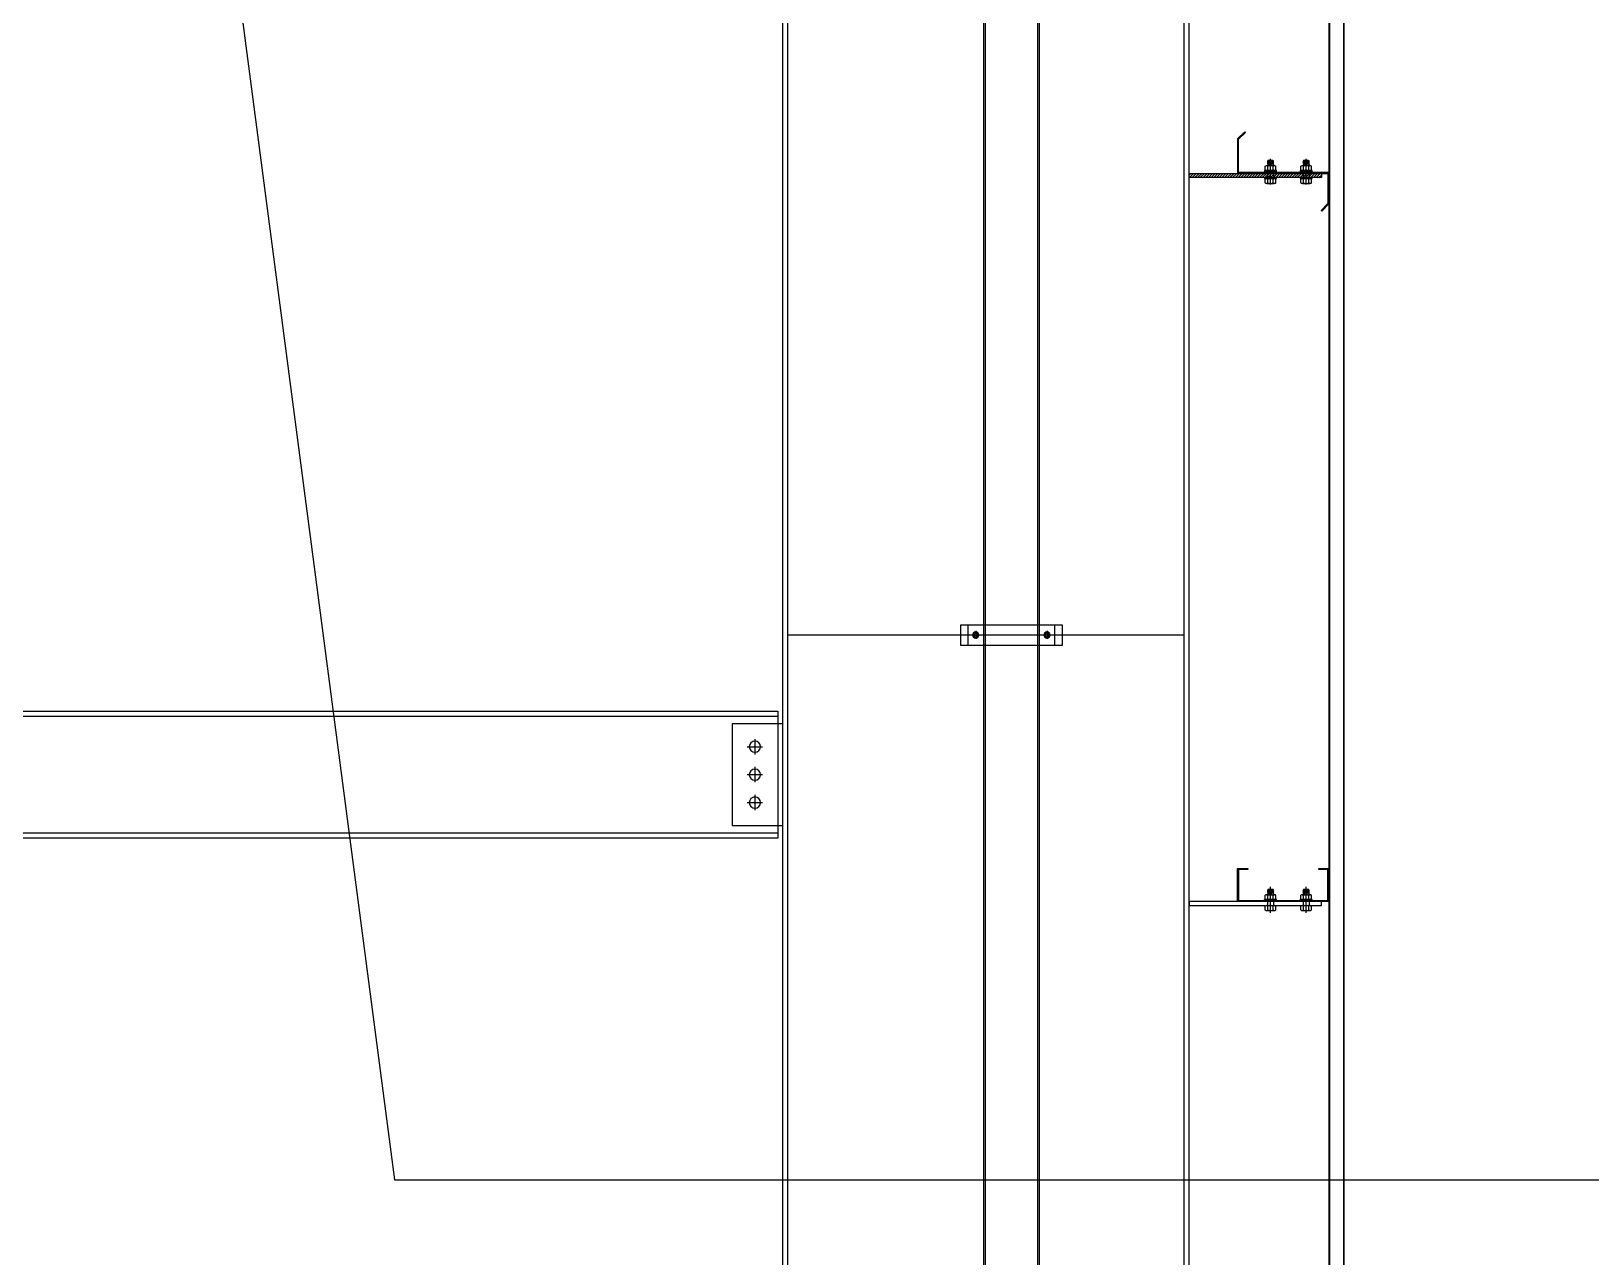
# Model space of a CAD drawing. Header units: inches. Extents: x 340055 to 349452, y -34649 to -30845.
# Drawn here: x 348674.19 to 348704.89, y -31915.98 to -31891.85 of the extents above; entities that cross this region are included whole.
import ezdxf

# ---------------------------------------------------------------- set-up
doc = ezdxf.new("R2010")
doc.units = ezdxf.units.IN
doc.header["$MEASUREMENT"] = 0
doc.linetypes.add('CENTER2', pattern=[28.575, 19.05, -3.175, 3.175, -3.175])
for name, color, linetype in [('2', 2, 'Continuous'), ('251', 251, 'Continuous'), ('3', 3, 'Continuous'), ('5', 5, 'Continuous'), ('6', 6, 'Continuous'), ('7', 7, 'Continuous'), ('8', 8, 'Continuous'), ('9', 9, 'Continuous'), ('DOWNPOUT', 52, 'Continuous')]:
    doc.layers.add(name, color=color, linetype=linetype)
doc.styles.add('ST1H', font='vnshxh.shx', dxfattribs={"width": 0.7})
doc.dimstyles.new('3', dxfattribs={"dimtxt": 3.5, "dimasz": 1.8, "dimexe": 1, "dimexo": 0, "dimgap": 1, "dimtad": 1, "dimdec": 0, "dimlfac": 3, "dimzin": 0, "dimdsep": 46, "dimtxsty": 'ST1H', "dimblk": 'OBLIQUE', "dimcen": 1, "dimdle": 1, "dimclrd": 8, "dimclre": 8, "dimclrt": 3, "dimadec": 0, "dimazin": 0, "dimtfac": 1, "dimtdec": 0, "dimtix": 1, "dimtofl": 0, "dimtmove": 1, "dimatfit": 3, "dimfxl": 0, "dimtolj": 1, "dimtzin": 0, "dimlwd": -1, "dimlwe": -1, "dimarcsym": 0})

# ---------------------------------------------------------------- blocks, each defined once
blk = doc.blocks.new('A$C2C995D6F')
at = {"layer": '7'}
for p, q in [((0.252, 0.126), (0, 0.126)), ((0.126, 0.252), (0.126, 0))]:
    blk.add_line(p, q, dxfattribs=at)
blk.add_circle((0.126, 0.126), 0.0917, dxfattribs=at)
blk = doc.blocks.new('A$C6A7930B6')
at = {"layer": '2'}
h = blk.add_hatch(dxfattribs=at)
h.set_pattern_fill('ANSI31', color=256, scale=0.125, angle=-90, style=0)
h.set_pattern_definition([(315, (3303.04439, 11524.56439), (0.011048543456, 0.011048543456), [])])
h.paths.add_polyline_path([(1.5, 1.185), (1.5, 0.619), (0.016, 0.619), (0.016, 0.124), (0.129, 0.011), (0.118, 0), (0, 0.118), (0, 0.635), (1.484, 0.635), (1.484, 1.179), (1.371, 1.292), (1.382, 1.303)])
at = {"layer": '251'}
h = blk.add_hatch(color=256, dxfattribs=at)
h.paths.add_polyline_path([(0.314, 0.668), (0.31, 0.668, 0.192582), (0.332, 0.676, 0.192582), (0.353, 0.668)])
h.paths.add_polyline_path([(0.397, 0.668, 0.192582), (0.418, 0.676, 0.192582), (0.44, 0.668)])
h = blk.add_hatch(color=256, dxfattribs=at)
h.paths.add_polyline_path([(0.898, 0.668), (0.893, 0.668, 0.192582), (0.915, 0.676, 0.192582), (0.937, 0.668)])
h.paths.add_polyline_path([(0.98, 0.668, 0.192582), (1.002, 0.676, 0.192582), (1.023, 0.668)])
h = blk.add_hatch(color=256, dxfattribs=at)
h.paths.add_polyline_path([(0.314, 0.455), (0.31, 0.455, 0.192582), (0.332, 0.464, 0.192582), (0.353, 0.455)])
h.paths.add_polyline_path([(0.397, 0.455, 0.192582), (0.418, 0.464, 0.192582), (0.44, 0.455)])
h = blk.add_hatch(color=256, dxfattribs=at)
h.paths.add_polyline_path([(0.898, 0.455), (0.893, 0.455, 0.192582), (0.915, 0.464, 0.192582), (0.937, 0.455)])
h.paths.add_polyline_path([(0.98, 0.455, 0.192582), (1.002, 0.464, 0.192582), (1.023, 0.455)])
at = {"layer": '9', "linetype": 'Continuous'}
h = blk.add_hatch(dxfattribs=at)
h.set_pattern_fill('ANSI31', color=250, scale=0.25, angle=-90, style=0)
h.set_pattern_definition([(315, (3302.900187, 11527.014995), (0.02209708691, 0.02209708691), [])])
h.paths.add_polyline_path([(2.292, 0.552), (2.292, 0.619), (0.125, 0.619), (0.125, 0.552)])
at = {"layer": '2'}
blk.add_lwpolyline([(1.5, 1.185), (1.5, 0.619), (0.016, 0.619), (0.016, 0.124), (0.129, 0.011), (0.118, 0), (0, 0.118), (0, 0.635), (1.484, 0.635), (1.484, 1.179), (1.371, 1.292), (1.382, 1.303)], close=True, dxfattribs=at)
at = {"layer": '5', "linetype": 'CENTER2', "ltscale": 0.2}
for p, q in [((0.375, 0.436), (0.375, 0.859)), ((0.958, 0.436), (0.958, 0.859))]:
    blk.add_line(p, q, dxfattribs=at)
at = {"layer": '6'}
blk.add_lwpolyline([(2.292, 0.552), (2.292, 0.619), (0.125, 0.619), (0.125, 0.552), (2.292, 0.552)], dxfattribs=at)
at = {"layer": '8'}
for p, q in [((0.335, 0.832), (0.325, 0.824)), ((0.325, 0.824), (0.335, 0.817)), ((0.335, 0.772), (0.325, 0.764)), ((0.415, 0.837), (0.335, 0.837)), ((0.335, 0.832), (0.335, 0.837)), ((0.335, 0.832), (0.375, 0.835)), ((0.375, 0.837), (0.375, 0.835)), ((0.375, 0.835), (0.375, 0.837)), ((0.415, 0.837), (0.42, 0.83)), ((0.42, 0.83), (0.415, 0.825)), ((0.415, 0.78), (0.425, 0.774)), ((0.425, 0.774), (0.415, 0.765)), ((0.918, 0.832), (0.908, 0.824)), ((0.908, 0.824), (0.918, 0.817)), ((0.918, 0.772), (0.908, 0.764)), ((0.998, 0.837), (0.918, 0.837)), ((0.918, 0.832), (0.918, 0.837)), ((0.918, 0.832), (0.958, 0.835)), ((0.958, 0.837), (0.958, 0.835)), ((0.958, 0.835), (0.958, 0.837)), ((0.998, 0.837), (1.003, 0.83)), ((1.003, 0.83), (0.998, 0.825)), ((0.998, 0.78), (1.008, 0.774)), ((1.008, 0.774), (0.998, 0.765)), ((0.288, 0.676), (0.288, 0.739)), ((0.288, 0.464), (0.288, 0.526)), ((0.44, 0.748), (0.31, 0.748)), ((0.44, 0.535), (0.31, 0.535)), ((0.436, 0.668), (0.314, 0.668)), ((0.436, 0.552), (0.314, 0.552)), ((0.325, 0.764), (0.325, 0.748)), ((0.325, 0.635), (0.325, 0.552)), ((0.332, 0.676), (0.332, 0.739)), ((0.332, 0.676), (0.332, 0.739)), ((0.332, 0.464), (0.332, 0.526)), ((0.332, 0.464), (0.332, 0.526)), ((0.35, 0.759), (0.415, 0.765)), ((0.425, 0.759), (0.35, 0.759)), ((0.415, 0.765), (0.425, 0.759)), ((0.418, 0.676), (0.418, 0.739)), ((0.418, 0.464), (0.418, 0.526)), ((0.425, 0.759), (0.425, 0.748)), ((0.425, 0.635), (0.425, 0.552)), ((0.462, 0.676), (0.462, 0.739)), ((0.462, 0.464), (0.462, 0.526)), ((0.872, 0.676), (0.872, 0.739)), ((0.872, 0.464), (0.872, 0.526)), ((1.023, 0.748), (0.893, 0.748)), ((1.023, 0.535), (0.893, 0.535)), ((1.019, 0.668), (0.898, 0.668)), ((1.019, 0.552), (0.898, 0.552)), ((0.908, 0.764), (0.908, 0.748)), ((0.908, 0.635), (0.908, 0.552)), ((0.915, 0.676), (0.915, 0.739)), ((0.915, 0.676), (0.915, 0.739)), ((0.915, 0.464), (0.915, 0.526)), ((0.915, 0.464), (0.915, 0.526)), ((0.933, 0.759), (0.998, 0.765)), ((1.008, 0.759), (0.933, 0.759)), ((0.998, 0.765), (1.008, 0.759)), ((1.002, 0.676), (1.002, 0.739)), ((1.002, 0.464), (1.002, 0.526)), ((1.008, 0.759), (1.008, 0.748)), ((1.008, 0.635), (1.008, 0.552)), ((1.045, 0.676), (1.045, 0.739)), ((1.045, 0.464), (1.045, 0.526)), ((0.436, 0.455), (0.314, 0.455)), ((1.019, 0.455), (0.898, 0.455))]:
    blk.add_line(p, q, dxfattribs=at)
for points in [[(0.335, 0.817), (0.325, 0.809), (0.335, 0.802), (0.415, 0.81), (0.425, 0.819), (0.415, 0.825)], [(0.335, 0.802), (0.325, 0.794), (0.335, 0.787), (0.415, 0.795), (0.425, 0.804), (0.415, 0.81)], [(0.335, 0.787), (0.325, 0.779), (0.335, 0.772), (0.415, 0.78), (0.425, 0.789), (0.415, 0.795)], [(0.918, 0.817), (0.908, 0.809), (0.918, 0.802), (0.998, 0.81), (1.008, 0.819), (0.998, 0.825)], [(0.918, 0.802), (0.908, 0.794), (0.918, 0.787), (0.998, 0.795), (1.008, 0.804), (0.998, 0.81)], [(0.918, 0.787), (0.908, 0.779), (0.918, 0.772), (0.998, 0.78), (1.008, 0.789), (0.998, 0.795)], [(0.275, 0.65), (0.275, 0.668), (0.475, 0.668), (0.475, 0.65)], [(0.275, 0.535), (0.275, 0.552), (0.475, 0.552), (0.475, 0.535)], [(0.859, 0.65), (0.859, 0.668), (1.058, 0.668), (1.058, 0.65)], [(0.859, 0.535), (0.859, 0.552), (1.058, 0.552), (1.058, 0.535)]]:
    blk.add_lwpolyline(points, close=True, dxfattribs=at)
for centre, start, end in [((0.31, 0.716), 46.3972, 133.6028), ((0.31, 0.699), 226.3972, 313.6028), ((0.31, 0.503), 46.3972, 133.6028), ((0.353, 0.716), 90, 133.6028), ((0.353, 0.699), 226.3972, 270), ((0.353, 0.503), 90, 133.6028), ((0.397, 0.716), 46.3972, 90), ((0.397, 0.699), 270, 313.6028), ((0.397, 0.503), 46.3972, 90), ((0.44, 0.716), 46.3972, 133.6028), ((0.44, 0.699), 226.3972, 313.6028), ((0.44, 0.503), 46.3972, 133.6028), ((0.893, 0.716), 46.3972, 133.6028), ((0.893, 0.699), 226.3972, 313.6028), ((0.893, 0.503), 46.3972, 133.6028), ((0.937, 0.716), 90, 133.6028), ((0.937, 0.699), 226.3972, 270), ((0.937, 0.503), 90, 133.6028), ((0.98, 0.716), 46.3972, 90), ((0.98, 0.699), 270, 313.6028), ((0.98, 0.503), 46.3972, 90), ((1.023, 0.716), 46.3972, 133.6028), ((1.023, 0.699), 226.3972, 313.6028), ((1.023, 0.503), 46.3972, 133.6028), ((0.31, 0.486), 226.3972, 313.6028), ((0.353, 0.486), 226.3972, 270), ((0.397, 0.486), 270, 313.6028), ((0.44, 0.486), 226.3972, 313.6028), ((0.893, 0.486), 226.3972, 313.6028), ((0.937, 0.486), 226.3972, 270), ((0.98, 0.486), 270, 313.6028), ((1.023, 0.486), 226.3972, 313.6028)]:
    blk.add_arc(centre, 0.0314, start, end, dxfattribs=at)
blk = doc.blocks.new('*U65')
at = {"layer": '251'}
h = blk.add_hatch(color=256, dxfattribs=at)
h.paths.add_polyline_path([(-0.053, -0.04), (-0.053, -0.043, -0.192582), (-0.048, -0.029, -0.192582), (-0.053, -0.014)])
h.paths.add_polyline_path([(-0.053, 0.014, -0.192582), (-0.048, 0.029, -0.192582), (-0.053, 0.043)])
h = blk.add_hatch(color=256, dxfattribs=at)
h.paths.add_polyline_path([(0.067, -0.04), (0.067, -0.043, -0.192582), (0.073, -0.029, -0.192582), (0.067, -0.014)])
h.paths.add_polyline_path([(0.067, 0.014, -0.192582), (0.073, 0.029, -0.192582), (0.067, 0.043)])
at = {"layer": '5', "linetype": 'CENTER2', "ltscale": 0.2}
blk.add_line((-0.077, 0), (0.206, 0), dxfattribs=at)
at = {"layer": '8'}
for p, q in [((-0.053, 0.04), (-0.053, -0.04)), ((-0.048, 0.058), (-0.006, 0.058)), ((-0.048, 0.029), (-0.006, 0.029)), ((0, 0.043), (0, -0.043)), ((0.056, 0.033), (0, 0.033)), ((0.056, -0.066), (0.056, 0.066)), ((0.056, 0.066), (0.067, 0.066)), ((0.067, -0.066), (0.067, 0.066)), ((0.067, 0.04), (0.067, -0.04)), ((0.073, 0.058), (0.115, 0.058)), ((0.073, 0.029), (0.115, 0.029)), ((0.12, 0.043), (0.12, -0.043)), ((0.128, 0.033), (0.12, 0.033)), ((0.132, 0.027), (0.128, 0.033)), ((0.128, 0.033), (0.128, -0.017)), ((0.128, -0.017), (0.132, 0.027)), ((0.138, 0.033), (0.132, 0.027)), ((0.142, 0.027), (0.138, 0.033)), ((0.175, 0.03), (0.172, 0.027)), ((0.18, 0.027), (0.175, 0.03)), ((0.177, -0.027), (0.178, 0)), ((0.18, 0), (0.178, 0)), ((0.178, 0), (0.18, 0)), ((0.18, 0.027), (0.18, -0.027)), ((-0.048, -0.029), (-0.006, -0.029)), ((-0.048, -0.029), (-0.006, -0.029)), ((-0.048, -0.058), (-0.006, -0.058)), ((0.056, -0.033), (0, -0.033)), ((0.056, -0.066), (0.067, -0.066)), ((0.073, -0.029), (0.115, -0.029)), ((0.073, -0.029), (0.115, -0.029)), ((0.073, -0.058), (0.115, -0.058)), ((0.131, -0.033), (0.12, -0.033)), ((0.137, -0.027), (0.131, -0.033)), ((0.171, -0.033), (0.167, -0.027)), ((0.177, -0.027), (0.171, -0.033)), ((0.177, -0.027), (0.18, -0.027))]:
    blk.add_line(p, q, dxfattribs=at)
for points in [[(0.147, -0.027), (0.141, -0.033), (0.137, -0.027), (0.142, 0.027), (0.148, 0.033), (0.152, 0.027)], [(0.157, -0.027), (0.151, -0.033), (0.147, -0.027), (0.152, 0.027), (0.158, 0.033), (0.162, 0.027)], [(0.167, -0.027), (0.161, -0.033), (0.157, -0.027), (0.162, 0.027), (0.168, 0.033), (0.172, 0.027)]]:
    blk.add_lwpolyline(points, close=True, dxfattribs=at)
for centre, start, end in [((-0.032, 0.043), 136.3972, 223.6028), ((-0.032, 0.014), 136.3972, 180), ((-0.021, 0.043), 316.3972, 43.6028), ((-0.021, 0.014), 0, 43.6028), ((0.088, 0.043), 136.3972, 223.6028), ((0.088, 0.014), 136.3972, 180), ((0.099, 0.043), 316.3972, 43.6028), ((0.099, 0.014), 0, 43.6028), ((-0.032, -0.014), 180, 223.6028), ((-0.032, -0.043), 136.3972, 223.6028), ((-0.021, -0.014), 316.3972, 0), ((-0.021, -0.043), 316.3972, 43.6028), ((0.088, -0.014), 180, 223.6028), ((0.088, -0.043), 136.3972, 223.6028), ((0.099, -0.014), 316.3972, 0), ((0.099, -0.043), 316.3972, 43.6028)]:
    blk.add_arc(centre, 0.0209, start, end, dxfattribs=at)
blk = doc.blocks.new('*U66')
at = {"layer": '251'}
h = blk.add_hatch(color=256, dxfattribs=at)
h.paths.add_polyline_path([(-0.053, -0.04), (-0.053, -0.043, -0.192582), (-0.048, -0.029, -0.192582), (-0.053, -0.014)])
h.paths.add_polyline_path([(-0.053, 0.014, -0.192582), (-0.048, 0.029, -0.192582), (-0.053, 0.043)])
h = blk.add_hatch(color=256, dxfattribs=at)
h.paths.add_polyline_path([(0.067, -0.04), (0.067, -0.043, -0.192582), (0.073, -0.029, -0.192582), (0.067, -0.014)])
h.paths.add_polyline_path([(0.067, 0.014, -0.192582), (0.073, 0.029, -0.192582), (0.067, 0.043)])
at = {"layer": '5', "linetype": 'CENTER2', "ltscale": 0.2}
blk.add_line((-0.077, 0), (0.206, 0), dxfattribs=at)
at = {"layer": '8'}
for p, q in [((-0.053, 0.04), (-0.053, -0.04)), ((-0.048, 0.058), (-0.006, 0.058)), ((-0.048, 0.029), (-0.006, 0.029)), ((0, 0.043), (0, -0.043)), ((0.056, 0.033), (0, 0.033)), ((0.056, -0.066), (0.056, 0.066)), ((0.056, 0.066), (0.067, 0.066)), ((0.067, -0.066), (0.067, 0.066)), ((0.067, 0.04), (0.067, -0.04)), ((0.073, 0.058), (0.115, 0.058)), ((0.073, 0.029), (0.115, 0.029)), ((0.12, 0.043), (0.12, -0.043)), ((0.128, 0.033), (0.12, 0.033)), ((0.132, 0.027), (0.128, 0.033)), ((0.128, 0.033), (0.128, -0.017)), ((0.128, -0.017), (0.132, 0.027)), ((0.138, 0.033), (0.132, 0.027)), ((0.142, 0.027), (0.138, 0.033)), ((0.175, 0.03), (0.172, 0.027)), ((0.18, 0.027), (0.175, 0.03)), ((0.177, -0.027), (0.178, 0)), ((0.18, 0), (0.178, 0)), ((0.178, 0), (0.18, 0)), ((0.18, 0.027), (0.18, -0.027)), ((-0.048, -0.029), (-0.006, -0.029)), ((-0.048, -0.029), (-0.006, -0.029)), ((-0.048, -0.058), (-0.006, -0.058)), ((0.056, -0.033), (0, -0.033)), ((0.056, -0.066), (0.067, -0.066)), ((0.073, -0.029), (0.115, -0.029)), ((0.073, -0.029), (0.115, -0.029)), ((0.073, -0.058), (0.115, -0.058)), ((0.131, -0.033), (0.12, -0.033)), ((0.137, -0.027), (0.131, -0.033)), ((0.171, -0.033), (0.167, -0.027)), ((0.177, -0.027), (0.171, -0.033)), ((0.177, -0.027), (0.18, -0.027))]:
    blk.add_line(p, q, dxfattribs=at)
for points in [[(0.147, -0.027), (0.141, -0.033), (0.137, -0.027), (0.142, 0.027), (0.148, 0.033), (0.152, 0.027)], [(0.157, -0.027), (0.151, -0.033), (0.147, -0.027), (0.152, 0.027), (0.158, 0.033), (0.162, 0.027)], [(0.167, -0.027), (0.161, -0.033), (0.157, -0.027), (0.162, 0.027), (0.168, 0.033), (0.172, 0.027)]]:
    blk.add_lwpolyline(points, close=True, dxfattribs=at)
for centre, start, end in [((-0.032, 0.043), 136.3972, 223.6028), ((-0.032, 0.014), 136.3972, 180), ((-0.021, 0.043), 316.3972, 43.6028), ((-0.021, 0.014), 0, 43.6028), ((0.088, 0.043), 136.3972, 223.6028), ((0.088, 0.014), 136.3972, 180), ((0.099, 0.043), 316.3972, 43.6028), ((0.099, 0.014), 0, 43.6028), ((-0.032, -0.014), 180, 223.6028), ((-0.032, -0.043), 136.3972, 223.6028), ((-0.021, -0.014), 316.3972, 0), ((-0.021, -0.043), 316.3972, 43.6028), ((0.088, -0.014), 180, 223.6028), ((0.088, -0.043), 136.3972, 223.6028), ((0.099, -0.014), 316.3972, 0), ((0.099, -0.043), 316.3972, 43.6028)]:
    blk.add_arc(centre, 0.0209, start, end, dxfattribs=at)
blk = doc.blocks.new('A$C174458B3')
at = {"layer": '2'}
blk.add_lwpolyline([(1.333, 0.017), (1.483, 0.017), (1.483, 0.525), (0.017, 0.525), (0.017, 0.017), (0.167, 0.017), (0.167, 0), (0, 0), (0, 0.542), (1.5, 0.542), (1.5, 0), (1.333, 0), (1.333, 0.017)], dxfattribs=at)
at = {"layer": '5'}
blk.add_lwpolyline([(2.292, 0.542), (2.292, 0.608), (0.125, 0.608), (0.125, 0.542), (2.292, 0.542)], dxfattribs=at)
at = {"layer": '251', "color": 147, "xscale": 1.5, "yscale": 1.5, "zscale": 1.5, "rotation": 270}
for name, p in [('*U66', (0.375, 0.608)), ('*U65', (0.958, 0.608))]:
    blk.add_blockref(name, p, dxfattribs=at)
blk = doc.blocks.new('A$C3213453A')
at = {"layer": '2'}
blk.add_blockref('A$C6A7930B6', (0, 182.776), dxfattribs=at)
at = {"layer": '2', "xscale": -1, "rotation": 180}
blk.add_blockref('A$C174458B3', (0, 171.992), dxfattribs=at)
blk = doc.blocks.new('111')
at = {"color": 2}
blk.add_lwpolyline([(354275.7, -24000.7), (354342.3, -24000.7), (354342.3, -23987.3), (354275.7, -23987.3)], close=True, dxfattribs=at)
at = {"layer": 'DOWNPOUT', "color": 1, "true_color": 0xfa051e}
for p, q in [((354282.8, -23994), (354288.3, -23994)), ((354285.6, -23991.2), (354285.6, -23996.5)), ((354329.5, -23994), (354335, -23994)), ((354332.4, -23991.2), (354332.4, -23996.5))]:
    blk.add_line(p, q, dxfattribs=at)
blk.add_lwpolyline([(354280.7, -24000.7), (354337.3, -24000.7), (354337.3, -23987.3), (354280.7, -23987.3)], close=True, dxfattribs=at)
for centre, radius in [((354285.6, -23994), 2), ((354285.6, -23994), 1.33), ((354332.4, -23994), 2), ((354332.4, -23994), 1.33)]:
    blk.add_circle(centre, radius, dxfattribs=at)
blk = doc.blocks.new('112')
at = {"layer": 'DOWNPOUT', "color": 222}
blk.add_lwpolyline([(354327.4, -23950.3), (354327.4, -25254.3), (354328.6, -25257.7), (354328.6, -25283.7), (354289.5, -25283.7), (354289.5, -25257.7), (354290.7, -25254.3), (354290.7, -23950.3)], close=True, dxfattribs=at)
for points in [[(354291.9, -23950.3), (354291.9, -25254.5), (354290.7, -25257.9), (354290.7, -25283.7)], [(354326.2, -23950.3), (354326.2, -25253.9), (354327.3, -25257.3), (354327.3, -25283.1)]]:
    blk.add_lwpolyline(points, dxfattribs=at)
at = {"color": 133, "true_color": 0x36c9c7}
blk.add_blockref('111', (0, -500), dxfattribs=at)
blk = doc.blocks.new('_Oblique')
at = {"color": 0, "linetype": 'ByBlock', "lineweight": -2}
blk.add_line((-0.5, -0.5), (0.5, 0.5), dxfattribs=at)

msp = doc.modelspace()

# ---------------------------------------------------------------- linework, layer by layer
at = {"layer": '2', "color": 9}
for p, q in [((348689.0842, -31966.0853), (348689.0842, -31883.5919)), ((348696.8842, -31966.0853), (348696.8842, -31884.3719)), ((348696.9842, -31966.0853), (348696.9842, -31884.3819)), ((348688.9842, -31966.0853), (348688.9842, -31887.0659)), ((348689.0839, -31903.7314), (348696.8839, -31903.7314))]:
    msp.add_line(p, q, dxfattribs=at)
for points in [[(348688.8842, -31907.7353), (348616.6138, -31907.7353), (348616.6138, -31905.2353), (348688.8842, -31905.2353)], [(348688.9842, -31905.4853), (348687.9842, -31905.4853), (348687.9842, -31907.4853), (348688.9842, -31907.4853)]]:
    msp.add_lwpolyline(points, close=True, dxfattribs=at)
for points in [[(348616.6138, -31905.3353), (348688.8842, -31905.3353)], [(348688.8842, -31907.6353), (348616.6138, -31907.6353)]]:
    msp.add_lwpolyline(points, dxfattribs=at)
at = {"layer": '3'}
for points in [[(348699.7342, -32114.9403), (348700.0342, -32114.9403), (348700.0342, -31853.9853), (348699.7342, -31853.9853)], [(348699.7442, -32114.9303), (348700.0242, -32114.9303), (348700.0242, -31853.9953), (348699.7442, -31853.9953)]]:
    msp.add_lwpolyline(points, close=True, dxfattribs=at)

# ---------------------------------------------------------------- block references
at = {"color": 133, "true_color": 0x36c9c7, "xscale": -0.03000000002793968, "yscale": 0.02999999999883585, "zscale": 0.03}
msp.add_blockref('112', (359322.7541, -31168.9192), dxfattribs=at)
at = {"layer": '2', "xscale": -1.200000000011642, "yscale": 1.200000000011642, "zscale": 1.2}
msp.add_blockref('A$C3213453A', (348699.7342, -32114.7253), dxfattribs=at)
at = {"layer": '2', "color": 9, "xscale": -1.200000000011642, "yscale": 1.200000000011642, "zscale": 1.2}
for p in [(348688.5853, -31906.0864), (348688.5853, -31906.6364), (348688.5853, -31907.1864)]:
    msp.add_blockref('A$C2C995D6F', p, dxfattribs=at)

# ---------------------------------------------------------------- leaders
at = {"color": 9}
msp.add_leader([(348676.8851, -31880.4502), (348681.3382, -31914.4633), (348720.1932, -31914.4633)], dimstyle='3', override={"dimgap": 1, "dimtad": 0}, dxfattribs=at)

doc.saveas('drawing.dxf')
